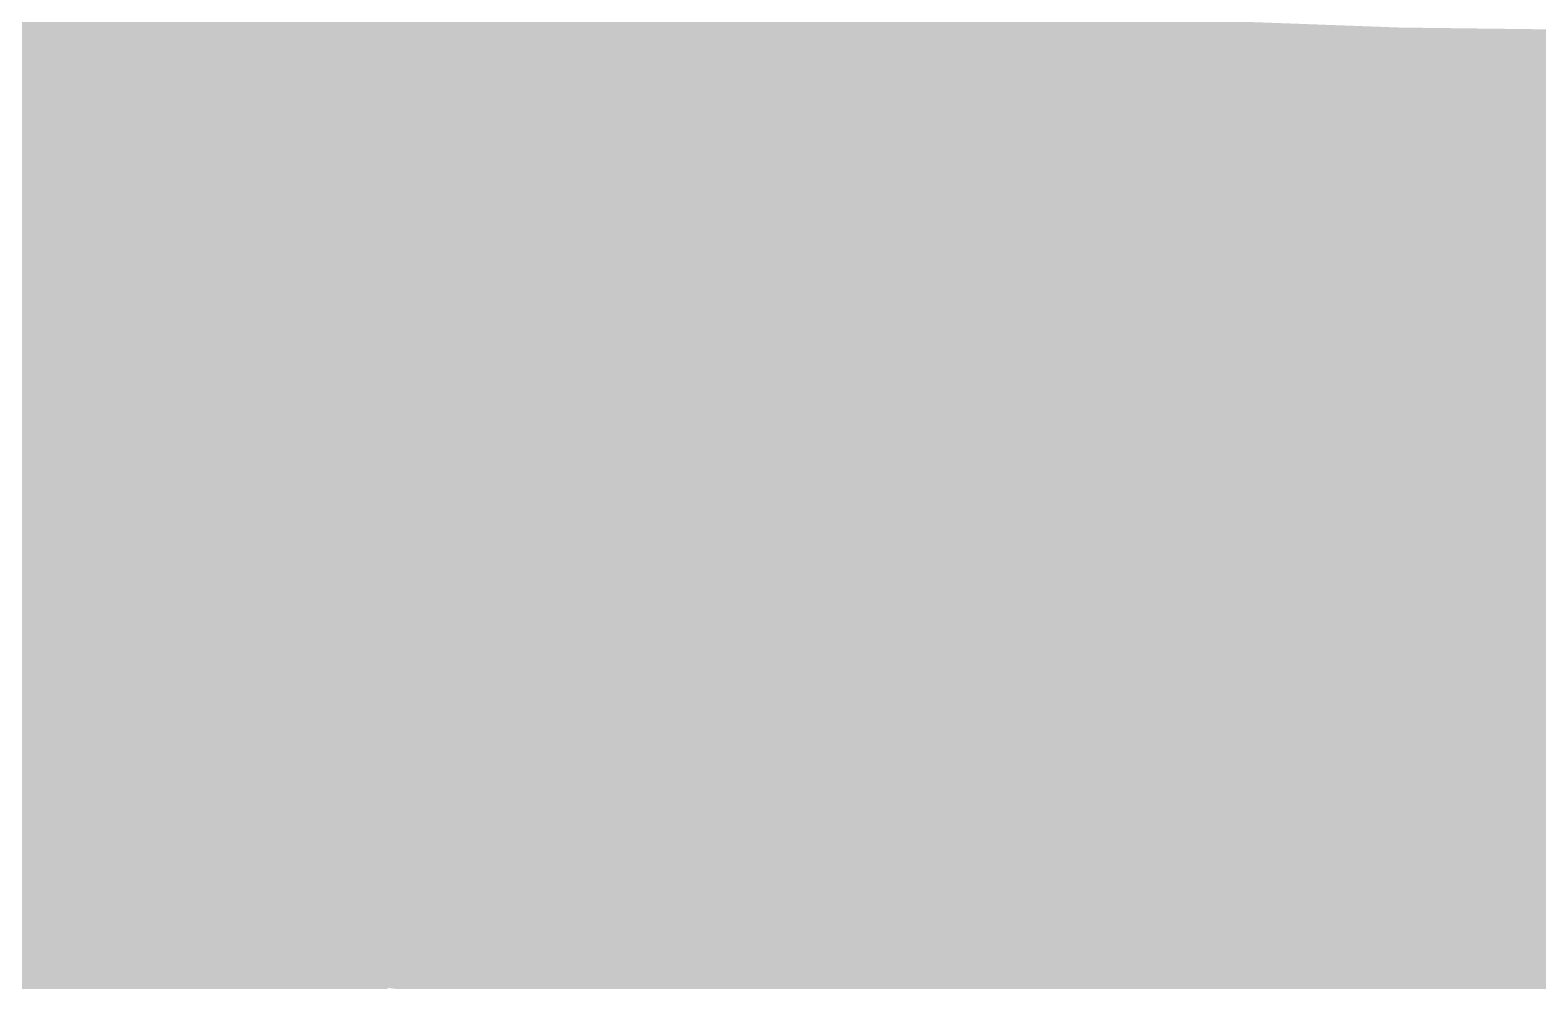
# Model space of a CAD drawing. Header units: inches. Extents: x -266 to 784, y -170 to 213.
# Drawn here: x -16.23 to -0.37, y -84.01 to -74.01 of the extents above; entities that cross this region are included whole.
import ezdxf

# ---------------------------------------------------------------- set-up
doc = ezdxf.new("R2010")
doc.units = ezdxf.units.IN
doc.header["$MEASUREMENT"] = 0

msp = doc.modelspace()

# ---------------------------------------------------------------- linework, layer by layer
at = {"color": 182, "true_color": 0x4300bc}
msp.add_solid([(-10.858055, -73.199062), (-11.004786, -74.188238), (-12.65118, -72.910546), (-12.822142, -73.895823)], dxfattribs=at)
at = {"color": 182, "true_color": 0x3b00c0}
msp.add_solid([(-14.631774, -73.558896), (-14.826864, -74.539681), (-16.432593, -73.17766), (-16.651694, -74.153362)], dxfattribs=at)
at = {"color": 182, "true_color": 0x4700bc}
msp.add_solid([(-9.05839, -73.443486), (-9.180801, -74.435965), (-10.858055, -73.199062), (-11.004786, -74.188238)], dxfattribs=at)
at = {"color": 182, "true_color": 0x4c00bc}
msp.add_solid([(-7.253268, -73.64367), (-7.351286, -74.638854), (-9.05839, -73.443486), (-9.180801, -74.435965)], dxfattribs=at)
at = {"color": 182, "true_color": 0x4000c0}
msp.add_solid([(-12.822142, -73.895823), (-12.993104, -74.881101), (-14.631774, -73.558896), (-14.826864, -74.539681)], dxfattribs=at)
at = {"color": 192, "true_color": 0x5000bc}
msp.add_solid([(-5.443778, -73.799494), (-5.517342, -74.796784), (-7.253268, -73.64367), (-7.351286, -74.638854)], dxfattribs=at)
at = {"color": 182, "true_color": 0x4400c0}
msp.add_solid([(-11.004786, -74.188238), (-11.151516, -75.177415), (-12.822142, -73.895823), (-12.993104, -74.881101)], dxfattribs=at)
at = {"color": 192, "true_color": 0x5400bc}
msp.add_solid([(-3.631008, -73.910864), (-3.680076, -74.909659), (-5.443778, -73.799494), (-5.517342, -74.796784)], dxfattribs=at)
at = {"color": 192, "true_color": 0x5900bc}
msp.add_solid([(-1.816051, -73.977713), (-1.840592, -74.977411), (-3.631008, -73.910864), (-3.680076, -74.909659)], dxfattribs=at)
at = {"color": 192, "true_color": 0x5d00bc}
msp.add_solid([(0, -74), (0, -75), (-1.816051, -73.977713), (-1.840592, -74.977411)], dxfattribs=at)
at = {"color": 182, "true_color": 0x3d00c4}
msp.add_solid([(-14.826864, -74.539681), (-15.021955, -75.520467), (-16.651694, -74.153362), (-16.870796, -75.129064)], dxfattribs=at)
at = {"color": 182, "true_color": 0x4900c0}
msp.add_solid([(-9.180801, -74.435965), (-9.303211, -75.428445), (-11.004786, -74.188238), (-11.151516, -75.177415)], dxfattribs=at)
at = {"color": 182, "true_color": 0x4100c4}
msp.add_solid([(-12.993104, -74.881101), (-13.164065, -75.866378), (-14.826864, -74.539681), (-15.021955, -75.520467)], dxfattribs=at)
at = {"color": 192, "true_color": 0x4d00c0}
msp.add_solid([(-7.351286, -74.638854), (-7.449303, -75.634039), (-9.180801, -74.435965), (-9.303211, -75.428445)], dxfattribs=at)
at = {"color": 192, "true_color": 0x5200c0}
msp.add_solid([(-5.517342, -74.796784), (-5.590907, -75.794075), (-7.351286, -74.638854), (-7.449303, -75.634039)], dxfattribs=at)
at = {"color": 182, "true_color": 0x4600c4}
msp.add_solid([(-11.151516, -75.177415), (-11.298247, -76.166591), (-12.993104, -74.881101), (-13.164065, -75.866378)], dxfattribs=at)
at = {"color": 192, "true_color": 0x5600c0}
msp.add_solid([(-3.680076, -74.909659), (-3.729143, -75.908455), (-5.517342, -74.796784), (-5.590907, -75.794075)], dxfattribs=at)
at = {"color": 192, "true_color": 0x5b00c0}
msp.add_solid([(-1.840592, -74.977411), (-1.865133, -75.97711), (-3.680076, -74.909659), (-3.729143, -75.908455)], dxfattribs=at)
at = {"color": 192, "true_color": 0x5f00c0}
msp.add_solid([(0, -75), (0, -76), (-1.840592, -74.977411), (-1.865133, -75.97711)], dxfattribs=at)
at = {"color": 182, "true_color": 0x3e00c9}
msp.add_solid([(-15.021955, -75.520467), (-15.217045, -76.501252), (-16.870796, -75.129064), (-17.089897, -76.104766)], dxfattribs=at)
at = {"color": 182, "true_color": 0x4a00c4}
msp.add_solid([(-9.303211, -75.428445), (-9.425622, -76.420924), (-11.151516, -75.177415), (-11.298247, -76.166591)], dxfattribs=at)
at = {"color": 182, "true_color": 0x4300c9}
msp.add_solid([(-13.164065, -75.866378), (-13.335027, -76.851656), (-15.021955, -75.520467), (-15.217045, -76.501252)], dxfattribs=at)
at = {"color": 192, "true_color": 0x4f00c4}
msp.add_solid([(-7.449303, -75.634039), (-7.54732, -76.629224), (-9.303211, -75.428445), (-9.425622, -76.420924)], dxfattribs=at)
at = {"color": 192, "true_color": 0x5400c4}
msp.add_solid([(-5.590907, -75.794075), (-5.664471, -76.791365), (-7.449303, -75.634039), (-7.54732, -76.629224)], dxfattribs=at)
at = {"color": 192, "true_color": 0x5800c4}
msp.add_solid([(-3.729143, -75.908455), (-3.778211, -76.90725), (-5.590907, -75.794075), (-5.664471, -76.791365)], dxfattribs=at)
at = {"color": 182, "true_color": 0x4700c9}
msp.add_solid([(-11.298247, -76.166591), (-11.444977, -77.155768), (-13.164065, -75.866378), (-13.335027, -76.851656)], dxfattribs=at)
at = {"color": 192, "true_color": 0x5d00c4}
msp.add_solid([(-1.865133, -75.97711), (-1.889675, -76.976809), (-3.729143, -75.908455), (-3.778211, -76.90725)], dxfattribs=at)
at = {"color": 192, "true_color": 0x6100c4}
msp.add_solid([(0, -76), (0, -77), (-1.865133, -75.97711), (-1.889675, -76.976809)], dxfattribs=at)
at = {"color": 182, "true_color": 0x3f00cd}
msp.add_solid([(-15.217045, -76.501252), (-15.412135, -77.482037), (-17.089897, -76.104766), (-17.308998, -77.080468)], dxfattribs=at)
at = {"color": 182, "true_color": 0x4c00c9}
msp.add_solid([(-9.425622, -76.420924), (-9.548033, -77.413404), (-11.298247, -76.166591), (-11.444977, -77.155768)], dxfattribs=at)
at = {"color": 192, "true_color": 0x5100c9}
msp.add_solid([(-7.54732, -76.629224), (-7.645337, -77.624409), (-9.425622, -76.420924), (-9.548033, -77.413404)], dxfattribs=at)
at = {"color": 182, "true_color": 0x4400cd}
msp.add_solid([(-13.335027, -76.851656), (-13.505989, -77.836934), (-15.217045, -76.501252), (-15.412135, -77.482037)], dxfattribs=at)
at = {"color": 192, "true_color": 0x5500c9}
msp.add_solid([(-5.664471, -76.791365), (-5.738036, -77.788656), (-7.54732, -76.629224), (-7.645337, -77.624409)], dxfattribs=at)
at = {"color": 192, "true_color": 0x5a00c9}
msp.add_solid([(-3.778211, -76.90725), (-3.827279, -77.906046), (-5.664471, -76.791365), (-5.738036, -77.788656)], dxfattribs=at)
at = {"color": 182, "true_color": 0x4900cd}
msp.add_solid([(-11.444977, -77.155768), (-11.591707, -78.144944), (-13.335027, -76.851656), (-13.505989, -77.836934)], dxfattribs=at)
at = {"color": 192, "true_color": 0x5f00c9}
msp.add_solid([(-1.889675, -76.976809), (-1.914216, -77.976508), (-3.778211, -76.90725), (-3.827279, -77.906046)], dxfattribs=at)
at = {"color": 182, "true_color": 0x4100d1}
msp.add_solid([(-15.412135, -77.482037), (-15.607226, -78.462822), (-17.308998, -77.080468), (-17.528099, -78.05617)], dxfattribs=at)
at = {"color": 192, "true_color": 0x6300c9}
msp.add_solid([(0, -77), (0, -78), (-1.889675, -76.976809), (-1.914216, -77.976508)], dxfattribs=at)
at = {"color": 192, "true_color": 0x4e00cd}
msp.add_solid([(-9.548033, -77.413404), (-9.670443, -78.405883), (-11.444977, -77.155768), (-11.591707, -78.144944)], dxfattribs=at)
at = {"color": 192, "true_color": 0x5200cd}
msp.add_solid([(-7.645337, -77.624409), (-7.743354, -78.619593), (-9.548033, -77.413404), (-9.670443, -78.405883)], dxfattribs=at)
at = {"color": 182, "true_color": 0x4500d1}
msp.add_solid([(-13.505989, -77.836934), (-13.676951, -78.822211), (-15.412135, -77.482037), (-15.607226, -78.462822)], dxfattribs=at)
at = {"color": 192, "true_color": 0x5700cd}
msp.add_solid([(-5.738036, -77.788656), (-5.811601, -78.785946), (-7.645337, -77.624409), (-7.743354, -78.619593)], dxfattribs=at)
at = {"color": 182, "true_color": 0x4a00d1}
msp.add_solid([(-11.591707, -78.144944), (-11.738438, -79.134121), (-13.505989, -77.836934), (-13.676951, -78.822211)], dxfattribs=at)
at = {"color": 192, "true_color": 0x5c00cd}
msp.add_solid([(-3.827279, -77.906046), (-3.876346, -78.904841), (-5.738036, -77.788656), (-5.811601, -78.785946)], dxfattribs=at)
at = {"color": 182, "true_color": 0x4200d5}
msp.add_solid([(-15.607226, -78.462822), (-15.802316, -79.443608), (-17.528099, -78.05617), (-17.7472, -79.031873)], dxfattribs=at)
at = {"color": 192, "true_color": 0x6100cd}
msp.add_solid([(-1.914216, -77.976508), (-1.938757, -78.976207), (-3.827279, -77.906046), (-3.876346, -78.904841)], dxfattribs=at)
at = {"color": 192, "true_color": 0x6600cd}
msp.add_solid([(0, -78), (0, -79), (-1.914216, -77.976508), (-1.938757, -78.976207)], dxfattribs=at)
at = {"color": 192, "true_color": 0x4f00d1}
msp.add_solid([(-9.670443, -78.405883), (-9.792854, -79.398363), (-11.591707, -78.144944), (-11.738438, -79.134121)], dxfattribs=at)
at = {"color": 182, "true_color": 0x4700d5}
msp.add_solid([(-13.676951, -78.822211), (-13.847913, -79.807489), (-15.607226, -78.462822), (-15.802316, -79.443608)], dxfattribs=at)
at = {"color": 192, "true_color": 0x5400d1}
msp.add_solid([(-7.743354, -78.619593), (-7.841371, -79.614778), (-9.670443, -78.405883), (-9.792854, -79.398363)], dxfattribs=at)
at = {"color": 192, "true_color": 0x5900d1}
msp.add_solid([(-5.811601, -78.785946), (-5.885165, -79.783237), (-7.743354, -78.619593), (-7.841371, -79.614778)], dxfattribs=at)
at = {"color": 182, "true_color": 0x4c00d5}
msp.add_solid([(-11.738438, -79.134121), (-11.885168, -80.123297), (-13.676951, -78.822211), (-13.847913, -79.807489)], dxfattribs=at)
at = {"color": 192, "true_color": 0x5e00d1}
msp.add_solid([(-3.876346, -78.904841), (-3.925414, -79.903636), (-5.811601, -78.785946), (-5.885165, -79.783237)], dxfattribs=at)
at = {"color": 192, "true_color": 0x6300d1}
msp.add_solid([(-1.938757, -78.976207), (-1.963298, -79.975905), (-3.876346, -78.904841), (-3.925414, -79.903636)], dxfattribs=at)
at = {"color": 192, "true_color": 0x6800d1}
msp.add_solid([(0, -79), (0, -80), (-1.938757, -78.976207), (-1.963298, -79.975905)], dxfattribs=at)
at = {"color": 182, "true_color": 0x4300da}
msp.add_solid([(-15.802316, -79.443608), (-15.997406, -80.424393), (-17.7472, -79.031873), (-17.966302, -80.007575)], dxfattribs=at)
at = {"color": 192, "true_color": 0x5100d5}
msp.add_solid([(-9.792854, -79.398363), (-9.915265, -80.390842), (-11.738438, -79.134121), (-11.885168, -80.123297)], dxfattribs=at)
at = {"color": 182, "true_color": 0x4800da}
msp.add_solid([(-13.847913, -79.807489), (-14.018875, -80.792767), (-15.802316, -79.443608), (-15.997406, -80.424393)], dxfattribs=at)
at = {"color": 192, "true_color": 0x5600d5}
msp.add_solid([(-7.841371, -79.614778), (-7.939388, -80.609963), (-9.792854, -79.398363), (-9.915265, -80.390842)], dxfattribs=at)
at = {"color": 192, "true_color": 0x5b00d5}
msp.add_solid([(-5.885165, -79.783237), (-5.95873, -80.780527), (-7.841371, -79.614778), (-7.939388, -80.609963)], dxfattribs=at)
at = {"color": 192, "true_color": 0x4d00da}
msp.add_solid([(-11.885168, -80.123297), (-12.031899, -81.112474), (-13.847913, -79.807489), (-14.018875, -80.792767)], dxfattribs=at)
at = {"color": 192, "true_color": 0x6000d5}
msp.add_solid([(-3.925414, -79.903636), (-3.974482, -80.902432), (-5.885165, -79.783237), (-5.95873, -80.780527)], dxfattribs=at)
at = {"color": 192, "true_color": 0x6500d5}
msp.add_solid([(-1.963298, -79.975905), (-1.98784, -80.975604), (-3.925414, -79.903636), (-3.974482, -80.902432)], dxfattribs=at)
at = {"color": 182, "true_color": 0x4400de}
msp.add_solid([(-15.997406, -80.424393), (-16.192497, -81.405178), (-17.966302, -80.007575), (-18.185403, -80.983277)], dxfattribs=at)
at = {"color": 192, "true_color": 0x5200da}
msp.add_solid([(-9.915265, -80.390842), (-10.037675, -81.383322), (-11.885168, -80.123297), (-12.031899, -81.112474)], dxfattribs=at)
at = {"color": 192, "true_color": 0x6a00d5}
msp.add_solid([(0, -80), (0, -81), (-1.963298, -79.975905), (-1.98784, -80.975604)], dxfattribs=at)
at = {"color": 182, "true_color": 0x4a00de}
msp.add_solid([(-14.018875, -80.792767), (-14.189837, -81.778044), (-15.997406, -80.424393), (-16.192497, -81.405178)], dxfattribs=at)
at = {"color": 192, "true_color": 0x5800da}
msp.add_solid([(-7.939388, -80.609963), (-8.037406, -81.605148), (-9.915265, -80.390842), (-10.037675, -81.383322)], dxfattribs=at)
at = {"color": 192, "true_color": 0x5d00da}
msp.add_solid([(-5.95873, -80.780527), (-6.032294, -81.777817), (-7.939388, -80.609963), (-8.037406, -81.605148)], dxfattribs=at)
at = {"color": 192, "true_color": 0x4f00de}
msp.add_solid([(-12.031899, -81.112474), (-12.178629, -82.10165), (-14.018875, -80.792767), (-14.189837, -81.778044)], dxfattribs=at)
at = {"color": 192, "true_color": 0x6200da}
msp.add_solid([(-3.974482, -80.902432), (-4.023549, -81.901227), (-5.95873, -80.780527), (-6.032294, -81.777817)], dxfattribs=at)
at = {"color": 192, "true_color": 0x6700da}
msp.add_solid([(-1.98784, -80.975604), (-2.012381, -81.975303), (-3.974482, -80.902432), (-4.023549, -81.901227)], dxfattribs=at)
at = {"color": 182, "true_color": 0x4600e2}
msp.add_solid([(-16.192497, -81.405178), (-16.387587, -82.385964), (-18.185403, -80.983277), (-18.404504, -81.958979)], dxfattribs=at)
at = {"color": 192, "true_color": 0x6c00da}
msp.add_solid([(0, -81), (0, -82), (-1.98784, -80.975604), (-2.012381, -81.975303)], dxfattribs=at)
at = {"color": 192, "true_color": 0x5400de}
msp.add_solid([(-10.037675, -81.383322), (-10.160086, -82.375801), (-12.031899, -81.112474), (-12.178629, -82.10165)], dxfattribs=at)
at = {"color": 192, "true_color": 0x5900de}
msp.add_solid([(-8.037406, -81.605148), (-8.135423, -82.600332), (-10.037675, -81.383322), (-10.160086, -82.375801)], dxfattribs=at)
at = {"color": 180, "true_color": 0x4b00e2}
msp.add_solid([(-14.189837, -81.778044), (-14.360799, -82.763322), (-16.192497, -81.405178), (-16.387587, -82.385964)], dxfattribs=at)
at = {"color": 192, "true_color": 0x5e00de}
msp.add_solid([(-6.032294, -81.777817), (-6.105859, -82.775108), (-8.037406, -81.605148), (-8.135423, -82.600332)], dxfattribs=at)
at = {"color": 192, "true_color": 0x5000e2}
msp.add_solid([(-12.178629, -82.10165), (-12.32536, -83.090827), (-14.189837, -81.778044), (-14.360799, -82.763322)], dxfattribs=at)
at = {"color": 192, "true_color": 0x6400de}
msp.add_solid([(-4.023549, -81.901227), (-4.072617, -82.900023), (-6.032294, -81.777817), (-6.105859, -82.775108)], dxfattribs=at)
at = {"color": 192, "true_color": 0x6900de}
msp.add_solid([(-2.012381, -81.975303), (-2.036922, -82.975002), (-4.023549, -81.901227), (-4.072617, -82.900023)], dxfattribs=at)
at = {"color": 192, "true_color": 0x6e00de}
msp.add_solid([(0, -82), (0, -83), (-2.012381, -81.975303), (-2.036922, -82.975002)], dxfattribs=at)
at = {"color": 192, "true_color": 0x5600e2}
msp.add_solid([(-10.160086, -82.375801), (-10.282497, -83.368281), (-12.178629, -82.10165), (-12.32536, -83.090827)], dxfattribs=at)
at = {"color": 180, "true_color": 0x4d00e6}
msp.add_solid([(-14.360799, -82.763322), (-14.531761, -83.7486), (-16.387587, -82.385964), (-16.582677, -83.366749)], dxfattribs=at)
at = {"color": 192, "true_color": 0x5b00e2}
msp.add_solid([(-8.135423, -82.600332), (-8.23344, -83.595517), (-10.160086, -82.375801), (-10.282497, -83.368281)], dxfattribs=at)
at = {"color": 192, "true_color": 0x6000e2}
msp.add_solid([(-6.105859, -82.775108), (-6.179423, -83.772398), (-8.135423, -82.600332), (-8.23344, -83.595517)], dxfattribs=at)
at = {"color": 180, "true_color": 0x5200e6}
msp.add_solid([(-12.32536, -83.090827), (-12.47209, -84.080003), (-14.360799, -82.763322), (-14.531761, -83.7486)], dxfattribs=at)
at = {"color": 192, "true_color": 0x6600e2}
msp.add_solid([(-4.072617, -82.900023), (-4.121685, -83.898818), (-6.105859, -82.775108), (-6.179423, -83.772398)], dxfattribs=at)
at = {"color": 192, "true_color": 0x6b00e2}
msp.add_solid([(-2.036922, -82.975002), (-2.061463, -83.974701), (-4.072617, -82.900023), (-4.121685, -83.898818)], dxfattribs=at)
at = {"color": 192, "true_color": 0x7000e2}
msp.add_solid([(0, -83), (0, -84), (-2.036922, -82.975002), (-2.061463, -83.974701)], dxfattribs=at)
at = {"color": 192, "true_color": 0x5700e6}
msp.add_solid([(-10.282497, -83.368281), (-10.404907, -84.36076), (-12.32536, -83.090827), (-12.47209, -84.080003)], dxfattribs=at)
at = {"color": 180, "true_color": 0x4e00eb}
msp.add_solid([(-14.531761, -83.7486), (-14.702722, -84.733877), (-16.582677, -83.366749), (-16.777768, -84.347534)], dxfattribs=at)
at = {"color": 192, "true_color": 0x5d00e6}
msp.add_solid([(-8.23344, -83.595517), (-8.331457, -84.590702), (-10.282497, -83.368281), (-10.404907, -84.36076)], dxfattribs=at)
at = {"color": 192, "true_color": 0x6200e6}
msp.add_solid([(-6.179423, -83.772398), (-6.252988, -84.769689), (-8.23344, -83.595517), (-8.331457, -84.590702)], dxfattribs=at)
at = {"color": 180, "true_color": 0x5300eb}
msp.add_solid([(-12.47209, -84.080003), (-12.618821, -85.06918), (-14.531761, -83.7486), (-14.702722, -84.733877)], dxfattribs=at)
at = {"color": 192, "true_color": 0x6800e6}
msp.add_solid([(-4.121685, -83.898818), (-4.170752, -84.897614), (-6.179423, -83.772398), (-6.252988, -84.769689)], dxfattribs=at)
at = {"color": 192, "true_color": 0x6d00e6}
msp.add_solid([(-2.061463, -83.974701), (-2.086004, -84.9744), (-4.121685, -83.898818), (-4.170752, -84.897614)], dxfattribs=at)
at = {"color": 190, "true_color": 0x7200e6}
msp.add_solid([(0, -84), (0, -85), (-2.061463, -83.974701), (-2.086004, -84.9744)], dxfattribs=at)

doc.saveas('drawing.dxf')
